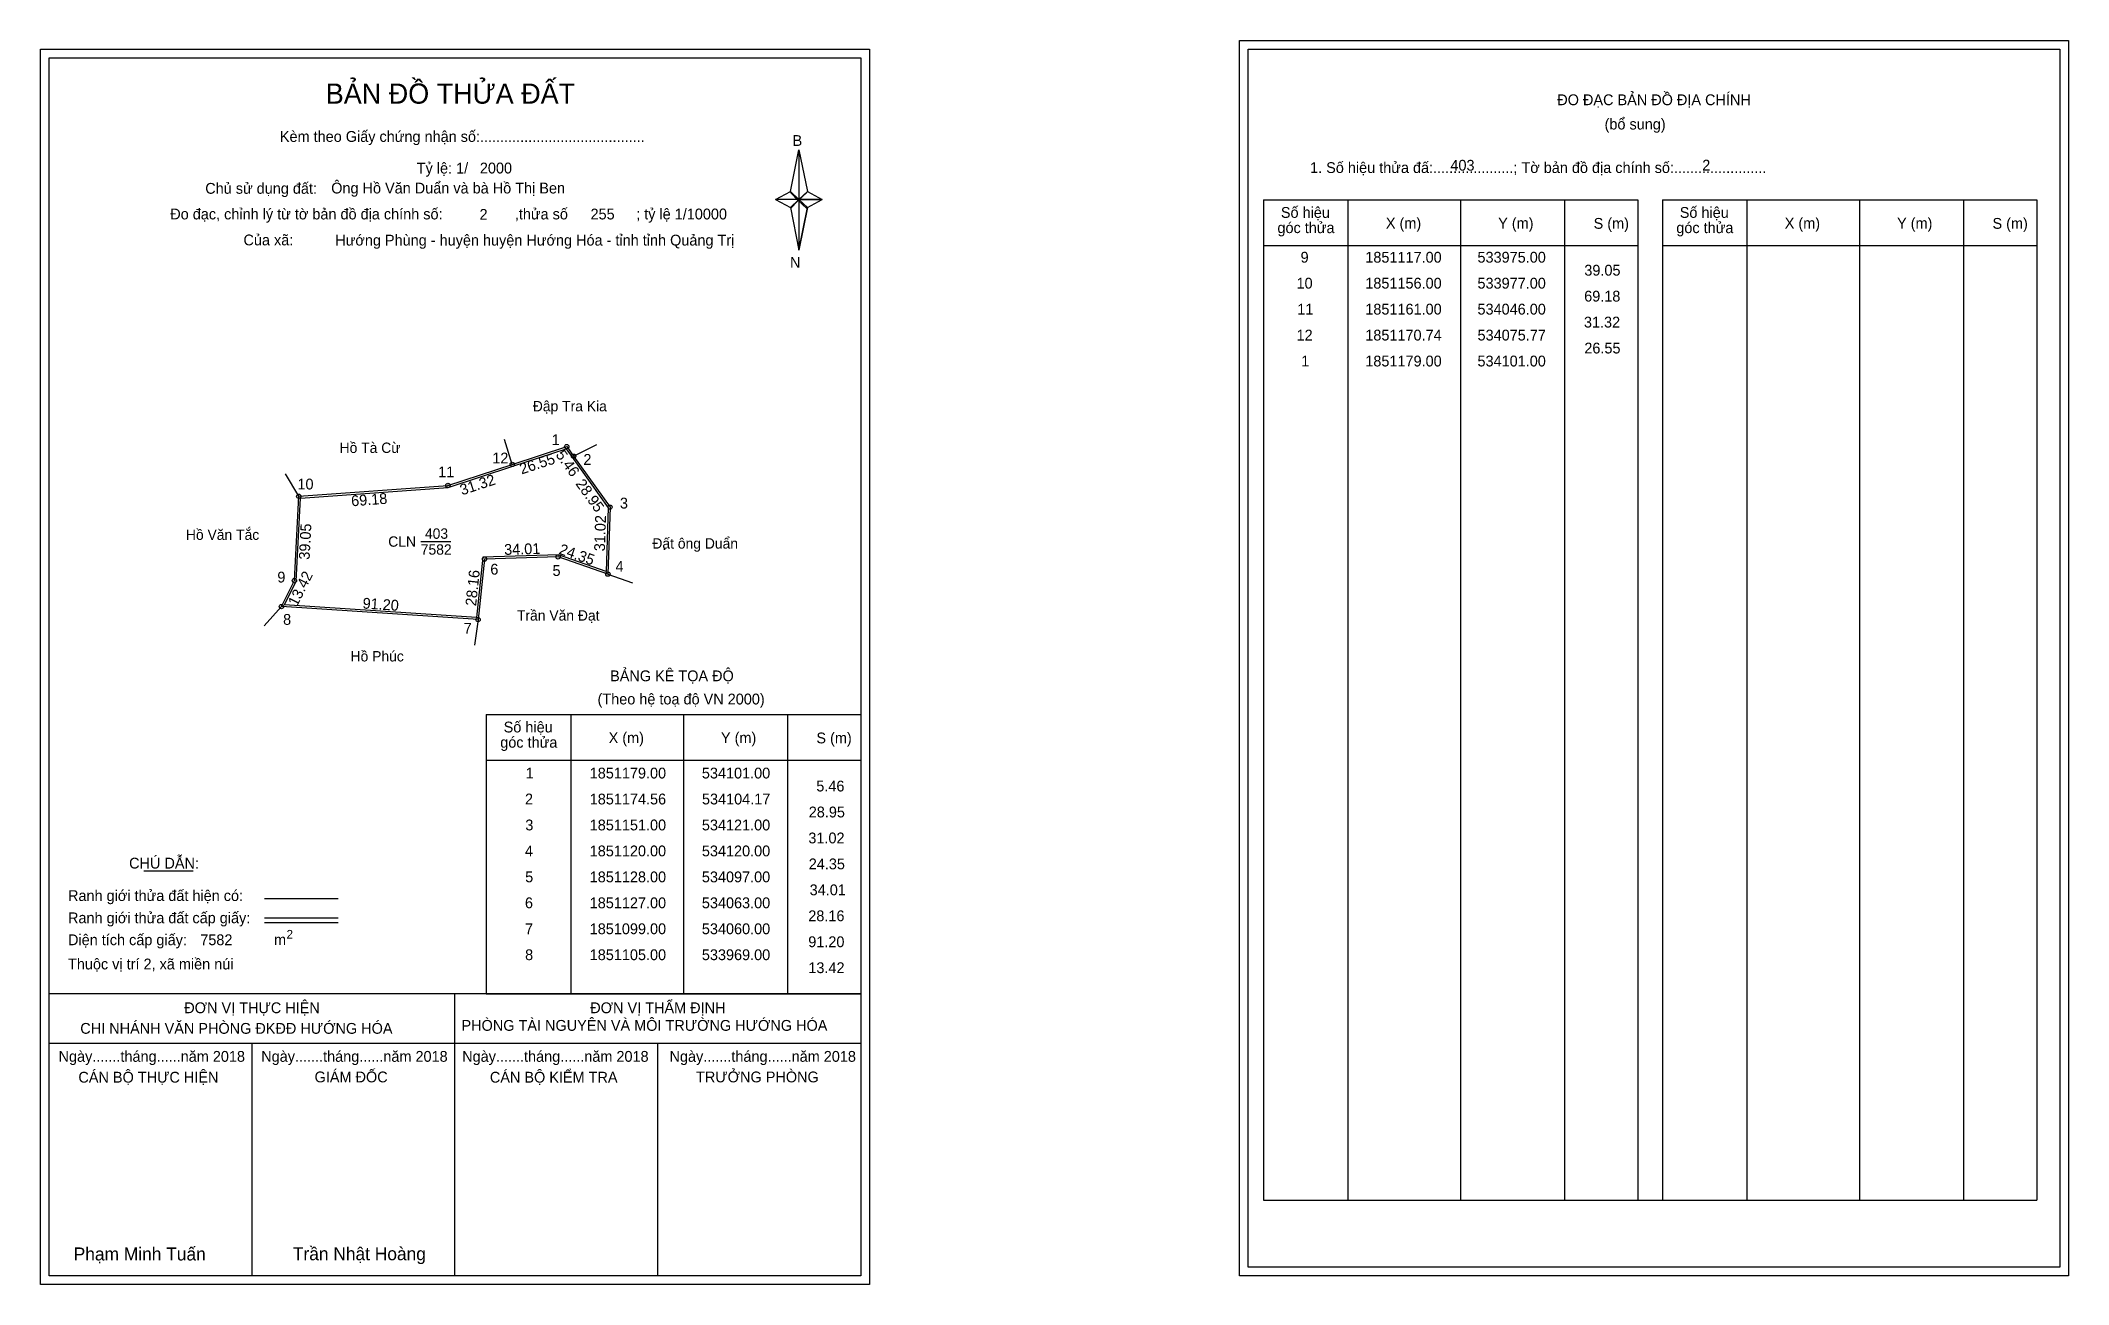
# Model space of a CAD drawing. Extents: x 533858 to 534796, y 1850792 to 1851367.
import ezdxf

# ---------------------------------------------------------------- set-up
doc = ezdxf.new("R2010")
doc.units = 0
for name, color, linetype in [('Level 1', 7, 'Continuous'), ('Level 10', 7, 'Continuous'), ('Level 11', 7, 'Continuous'), ('Level 13', 7, 'Continuous'), ('Level 27', 7, 'Continuous'), ('Level 3', 7, 'Continuous'), ('Level 36', 7, 'Continuous'), ('Level 49', 7, 'Continuous'), ('Level 53', 7, 'Continuous'), ('Level 55', 7, 'Continuous'), ('Level 6', 7, 'Continuous'), ('Level 60', 7, 'Continuous'), ('Level 63', 7, 'Continuous'), ('Level 9', 7, 'Continuous')]:
    doc.layers.add(name, color=color, linetype=linetype)

msp = doc.modelspace()

# ---------------------------------------------------------------- linework, layer by layer
at = {"layer": 'Level 1'}
for p, q in [((533861.59, 1851358.73), (533861.59, 1851358.73)), ((534416.24, 1851362.73), (534416.24, 1851362.73)), ((534204.44, 1851296.96), (534208.37, 1851316.24)), ((534208.37, 1851316.24), (534208.37, 1851293.19)), ((534208.37, 1851316.24), (534212.31, 1851296.96)), ((534197.55, 1851293.19), (534204.44, 1851296.96)), ((534204.44, 1851296.96), (534208.37, 1851293.19)), ((534208.08, 1851292.76), (534204.44, 1851296.52)), ((534208.37, 1851293.19), (534204.44, 1851289.51)), ((534208.08, 1851292.76), (534204.44, 1851289.07)), ((534204.44, 1851289.07), (534208.08, 1851292.76)), ((534212.01, 1851296.52), (534208.08, 1851292.76)), ((534208.08, 1851292.76), (534212.01, 1851296.52)), ((534212.01, 1851289.07), (534208.08, 1851292.76)), ((534212.31, 1851296.96), (534208.37, 1851293.19)), ((534208.37, 1851293.19), (534208.37, 1851269.79)), ((534208.37, 1851293.19), (534219.19, 1851293.19)), ((534208.37, 1851293.19), (534212.31, 1851289.51)), ((534212.31, 1851289.51), (534219.19, 1851293.19)), ((534423.3, 1851293.02), (534596.51, 1851293.02)), ((534462.48, 1850830.49), (534462.48, 1851293.02)), ((534514.63, 1850830.49), (534514.63, 1851293.02)), ((534562.57, 1851293.02), (534562.57, 1850830.49)), ((534596.51, 1851293.02), (534596.51, 1850830.49)), ((534607.82, 1851293.02), (534781.02, 1851293.02)), ((534647, 1850830.49), (534647, 1851293.02)), ((534699.14, 1850830.49), (534699.14, 1851293.02)), ((534747.09, 1851293.02), (534747.09, 1850830.49)), ((534781.02, 1851293.02), (534781.02, 1850830.49)), ((534204.44, 1851289.51), (534208.37, 1851269.79)), ((534212.31, 1851289.51), (534208.37, 1851269.79)), ((534423.3, 1851271.96), (534596.51, 1851271.96)), ((534607.82, 1851271.96), (534781.02, 1851271.96)), ((534063.78, 1851055.07), (534236.98, 1851055.07)), ((534102.96, 1850926.02), (534102.96, 1851055.07)), ((534155.1, 1850926.02), (534155.1, 1851055.07)), ((534203.05, 1851055.07), (534203.05, 1850926.02)), ((534063.78, 1851034.02), (534236.98, 1851034.02)), ((533905.43, 1850982.86), (533928.23, 1850982.86)), ((533961.16, 1850970.05), (533995.18, 1850970.05)), ((533961.16, 1850961.15), (533995.18, 1850961.15)), ((533961.16, 1850958.96), (533995.18, 1850958.96)), ((534075.25, 1850926.02), (533861.59, 1850926.02)), ((534236.98, 1850926.02), (534027.3, 1850926.02)), ((534049.29, 1850795.58), (534049.29, 1850926.02)), ((534063.78, 1850926.02), (534236.98, 1850926.02)), ((534236.99, 1850902.92), (533861.59, 1850902.92)), ((533955.44, 1850795.58), (533955.44, 1850902.92)), ((534143.14, 1850795.58), (534143.14, 1850902.92)), ((534423.3, 1850830.49), (534781.02, 1850830.49)), ((534236.98, 1850795.58), (534236.98, 1850795.58)), ((534791.64, 1850799.58), (534791.64, 1850799.58))]:
    msp.add_line(p, q, dxfattribs=at)
for points in [[(534204.44, 1851296.96), (534208.37, 1851316.24), (534208.37, 1851293.19)], [(534197.55, 1851293.19), (534204.44, 1851289.51), (534208.37, 1851293.19)], [(534208.37, 1851293.19), (534212.31, 1851296.96), (534219.19, 1851293.19)], [(534208.37, 1851293.19), (534208.37, 1851269.79), (534212.31, 1851289.51)]]:
    msp.add_lwpolyline(points, close=True, dxfattribs=at)
at = {"layer": 'Level 10'}
for points in [[(534060, 1851099), (533969, 1851105), (533975, 1851117), (533977, 1851156), (534046, 1851161), (534075.77, 1851170.74), (534101, 1851179), (534104.17, 1851174.56), (534121, 1851151), (534120, 1851120), (534097, 1851128), (534063, 1851127)], [(534059.21, 1851099.93), (533970.38, 1851105.79), (533975.87, 1851116.77), (533977.84, 1851155.18), (534046.17, 1851160.13), (534076.04, 1851169.9), (534100.66, 1851177.96), (534103.45, 1851174.05), (534120.11, 1851150.73), (534119.16, 1851121.22), (534097.14, 1851128.88), (534062.21, 1851127.86)]]:
    msp.add_lwpolyline(points, close=True, dxfattribs=at)
at = {"layer": 'Level 11'}
for centre in [(534101, 1851179), (534075.77, 1851170.74), (534104.17, 1851174.56), (534046, 1851161), (533977, 1851156), (534121, 1851151), (534063, 1851127), (534097, 1851128), (533975, 1851117), (534120, 1851120), (533969, 1851105), (534060, 1851099), (534060, 1851099)]:
    msp.add_circle(centre, 1, dxfattribs=at)
at = {"layer": 'Level 27'}
for p, q in [((534075.77, 1851170.74), (534072.26, 1851182.22)), ((534104.17, 1851174.56), (534114.87, 1851179.99)), ((533977, 1851156), (533970.95, 1851166.37)), ((534120, 1851120), (534131.34, 1851116.06)), ((533969, 1851105), (533961, 1851096.06)), ((534060, 1851099), (534058.26, 1851087.13))]:
    msp.add_line(p, q, dxfattribs=at)
at = {"layer": 'Level 3'}
for p, q in [((534423.3, 1851293.02), (534423.3, 1850830.49)), ((534607.82, 1851293.02), (534607.82, 1850830.49)), ((534063.78, 1851055.07), (534063.78, 1850926.02))]:
    msp.add_line(p, q, dxfattribs=at)
at = {"layer": 'Level 63'}
for points in [[(534412.24, 1851366.73), (534795.64, 1851366.73), (534795.64, 1850795.58), (534412.24, 1850795.58)], [(533857.59, 1851362.73), (534240.99, 1851362.73), (534240.99, 1850791.58), (533857.59, 1850791.58)], [(533861.59, 1851358.73), (534236.99, 1851358.73), (534236.99, 1850795.58), (533861.59, 1850795.58)], [(534416.24, 1851362.73), (534791.64, 1851362.73), (534791.64, 1850799.58), (534416.24, 1850799.58)]]:
    msp.add_lwpolyline(points, close=True, dxfattribs=at)
at = {"layer": 'Level 9'}
msp.add_line((534033.46, 1851135.08), (534047.36, 1851135.08), dxfattribs=at)

# ---------------------------------------------------------------- texts
at = {"layer": 'Level 1'}
for s, height, p in [('BẢN ĐỒ THỬA ĐẤT', 9.3313, (533989.52, 1851337.54)), ('ĐO ĐẠC BẢN ĐỒ ĐỊA CHÍNH', 5, (534559.19, 1851336.85)), ('(bổ sung)', 5, (534581.07, 1851325.61)), ('Kèm theo Giấy chứng nhận số:.........................................', 5, (533968.29, 1851319.88)), ('B', 5, (534205.46, 1851318)), ('1. Số hiệu thửa đấ:....................; Tờ bản đồ địa chính số:.......................', 5, (534444.85, 1851305.49)), ('Chủ sử dụng đất:', 5, (533933.77, 1851295.89)), ('Số hiệu', 5, (534431.33, 1851284.75)), ('Số hiệu', 5, (534615.85, 1851284.75)), ('Đo đạc, chỉnh lý từ tờ bản đồ địa chính số:                  ,thửa số                 ; tỷ lệ 1/10000', 5, (533917.6, 1851284.03)), ('góc thửa', 5, (534429.75, 1851277.69)), ('X (m)', 5, (534479.9, 1851279.8)), ('Y (m)', 5, (534531.85, 1851279.8)), ('S (m)', 5, (534576.01, 1851279.7)), ('góc thửa', 5, (534614.26, 1851277.69)), ('X (m)', 5, (534664.41, 1851279.8)), ('Y (m)', 5, (534716.37, 1851279.8)), ('S (m)', 5, (534760.52, 1851279.7)), ('Của xã:', 5, (533951.45, 1851272.03)), ('N', 5, (534204.26, 1851261.66)), ('BẢNG KÊ TỌA ĐỘ', 5, (534121.05, 1851070.48)), ('(Theo hệ toạ độ VN 2000)', 5, (534115.24, 1851059.76)), ('Số hiệu', 5, (534071.81, 1851046.81)), ('X (m)', 5, (534120.37, 1851041.86)), ('Y (m)', 5, (534172.33, 1851041.86)), ('S (m)', 5, (534216.48, 1851041.76)), ('góc thửa', 5, (534070.23, 1851039.75)), ('CHÚ DẪN:', 5, (533898.55, 1850983.87)), ('Ranh giới thửa đất hiện có:', 5, (533870.29, 1850968.87)), ('Ranh giới thửa đất cấp giấy:', 5, (533870.29, 1850958.59)), ('Diện tích cấp giấy:', 5, (533870.29, 1850948.43)), ('m', 5, (533965.6, 1850948.47)), ('2', 4, (533971.39, 1850951.49)), ('Thuộc vị trí 2, xã miền núi', 5, (533870.29, 1850937.23)), ('ĐƠN VỊ THỰC HIỆN', 5, (533924.06, 1850916.99)), ('PHÒNG TÀI NGUYÊN VÀ MÔI TRƯỜNG HƯỚNG HÓA', 5, (534052.31, 1850908.85)), ('ĐƠN VỊ THẨM ĐỊNH', 5, (534111.86, 1850916.99)), ('CHI NHÁNH VĂN PHÒNG ĐKĐĐ HƯỚNG HÓA', 5, (533875.97, 1850907.47)), ('Ngày.......tháng......năm 2018', 5, (533865.92, 1850894.52)), ('Ngày.......tháng......năm 2018', 5, (533959.67, 1850894.52)), ('Ngày.......tháng......năm 2018', 5, (534052.62, 1850894.52)), ('Ngày.......tháng......năm 2018', 5, (534148.53, 1850894.52)), ('CÁN BỘ THỰC HIỆN', 5, (533875.09, 1850884.89)), ('GIÁM ĐỐC', 5, (533984.35, 1850885.01)), ('CÁN BỘ KIỂM TRA', 5, (534065.43, 1850884.89)), ('TRƯỞNG PHÒNG', 5, (534160.81, 1850885.01)), ('Phạm Minh Tuấn', 6, (533872.91, 1850802.66)), ('Trần Nhật Hoàng', 6, (533974.29, 1850802.76))]:
    msp.add_text(s, height=height, dxfattribs=at).set_placement(p)
at = {"layer": 'Level 11'}
msp.add_text('Tỷ lệ: 1/', height=5, dxfattribs=at).set_placement((534031.6, 1851305.25))
at = {"layer": 'Level 13'}
for s, p in [('403', (534035.39, 1851136.36)), ('CLN', (534018.43, 1851132.68)), ('7582', (534033.47, 1851129))]:
    msp.add_text(s, height=4.8, dxfattribs=at).set_placement(p)
at = {"layer": 'Level 36'}
msp.add_text('.', height=6, dxfattribs=at).set_placement((534145.1, 1851131.21))
at = {"layer": 'Level 49'}
for s, rotation, p in [('5.46', 305.52547, (534095.64, 1851175.13)), ('26.55', 18.12783, (534080.13, 1851166.09)), ('31.32', 18.1168, (534052.54, 1851156.41)), ('28.95', 305.53998, (534104.86, 1851161.77)), ('69.18', 4.14462, (534001.45, 1851151.36)), ('39.05', 87.06433, (533982.03, 1851126.58)), ('31.02', 88.15239, (534118.64, 1851130.51)), ('34.01', 1.68468, (534072.1, 1851128.87)), ('24.35', 340.82099, (534096.97, 1851129.48)), ('13.42', 63.43495, (533976.24, 1851104.8)), ('28.16', 83.8845, (534059.04, 1851105.05)), ('91.20', 356.22772, (534006.44, 1851104.13))]:
    msp.add_text(s, height=5, rotation=rotation, dxfattribs=at).set_placement(p)
at = {"layer": 'Level 53'}
for s, p in [('9', (534440.45, 1851264.04)), ('1851117.00', (534470.39, 1851264.04)), ('533975.00', (534522.28, 1851264.04)), ('39.05', (534571.71, 1851258.04)), ('10', (534438.58, 1851252.04)), ('1851156.00', (534470.39, 1851252.04)), ('533977.00', (534522.28, 1851252.04)), ('11', (534438.9, 1851240.04)), ('1851161.00', (534470.39, 1851240.04)), ('534046.00', (534522.28, 1851240.04)), ('69.18', (534571.64, 1851246.04)), ('31.32', (534571.53, 1851234.04)), ('12', (534438.6, 1851228.04)), ('1851170.74', (534470.38, 1851228.04)), ('534075.77', (534522.31, 1851228.04)), ('26.55', (534571.71, 1851222.04)), ('1', (534440.75, 1851216.04)), ('1851179.00', (534470.39, 1851216.04)), ('534101.00', (534522.28, 1851216.04)), ('1', (534081.98, 1851025.52)), ('1851179.00', (534111.62, 1851025.52)), ('534101.00', (534163.5, 1851025.52)), ('2', (534081.68, 1851013.52)), ('1851174.56', (534111.63, 1851013.52)), ('534104.17', (534163.54, 1851013.52)), ('5.46', (534216.43, 1851019.52)), ('28.95', (534212.94, 1851007.52)), ('3', (534081.83, 1851001.52)), ('1851151.00', (534111.62, 1851001.52)), ('534121.00', (534163.5, 1851001.52)), ('31.02', (534212.76, 1850995.52)), ('4', (534081.65, 1850989.52)), ('1851120.00', (534111.62, 1850989.52)), ('534120.00', (534163.5, 1850989.52)), ('5', (534081.77, 1850977.52)), ('1851128.00', (534111.62, 1850977.52)), ('534097.00', (534163.5, 1850977.52)), ('24.35', (534212.94, 1850983.52)), ('34.01', (534213.36, 1850971.52)), ('6', (534081.66, 1850965.52)), ('1851127.00', (534111.62, 1850965.52)), ('534063.00', (534163.5, 1850965.52)), ('28.16', (534212.73, 1850959.52)), ('7', (534081.69, 1850953.52)), ('1851099.00', (534111.62, 1850953.52)), ('534060.00', (534163.5, 1850953.52)), ('91.20', (534212.71, 1850947.52)), ('8', (534081.73, 1850941.52)), ('1851105.00', (534111.62, 1850941.52)), ('533969.00', (534163.5, 1850941.52)), ('13.42', (534212.76, 1850935.52))]:
    msp.add_text(s, height=5, dxfattribs=at).set_placement(p)
at = {"layer": 'Level 55'}
for s, height, p in [('1', 0.8, (534100.78, 1851179)), ('0', 0.22, (534100.92, 1851178.78)), ('12', 0.8, (534075.2, 1851170.74)), ('394', 0.22, (534075.53, 1851170.52)), ('394', 0.22, (534075.53, 1851170.52)), ('0', 0.22, (534075.69, 1851170.52)), ('2', 0.8, (534103.9, 1851174.56)), ('0', 0.22, (534104.09, 1851174.34)), ('11', 0.8, (534045.48, 1851161)), ('394', 0.22, (534045.76, 1851160.78)), ('394', 0.22, (534045.76, 1851160.78)), ('10', 0.8, (533976.43, 1851156)), ('394', 0.22, (533976.76, 1851155.78)), ('394', 0.22, (533976.76, 1851155.78)), ('401', 0.22, (533976.78, 1851155.78)), ('401', 0.22, (533976.78, 1851155.78)), ('3', 0.8, (534120.75, 1851151)), ('0', 0.22, (534120.92, 1851150.78)), ('314', 0.22, (534062.76, 1851126.78)), ('6', 0.8, (534062.73, 1851127)), ('314', 0.22, (534096.76, 1851127.78)), ('5', 0.8, (534096.74, 1851128)), ('9', 0.8, (533974.73, 1851117)), ('401', 0.22, (533974.78, 1851116.78)), ('401', 0.22, (533974.78, 1851116.78)), ('4', 0.8, (534119.72, 1851120)), ('314', 0.22, (534119.76, 1851119.78)), ('0', 0.22, (534119.92, 1851119.78)), ('409', 0.22, (533968.76, 1851104.78)), ('8', 0.8, (533968.74, 1851105)), ('401', 0.22, (533968.78, 1851104.78)), ('401', 0.22, (533968.78, 1851104.78)), ('409', 0.22, (534059.76, 1851098.78)), ('314', 0.22, (534059.76, 1851098.78)), ('7', 0.8, (534059.73, 1851099))]:
    msp.add_text(s, height=height, dxfattribs=at).set_placement(p)
at = {"layer": 'Level 6'}
for s, p in [('2000', (534060.8, 1851305.29)), ('403', (534509.75, 1851306.57)), ('2', (534626.24, 1851306.61)), ('Ông Hồ Văn Duẩn và bà Hồ Thị Ben', (533992.04, 1851296.03)), ('2', (534060.64, 1851283.85)), ('255', (534111.99, 1851284.01)), (' Hướng Phùng - huyện huyện Hướng Hóa - tỉnh tỉnh Quảng Trị', (533992.06, 1851271.95)), ('7582', (533931.47, 1850948.44))]:
    msp.add_text(s, height=5, dxfattribs=at).set_placement(p)
at = {"layer": 'Level 60'}
for s, p in [('Đập Tra Kia', (534085.3, 1851195.28)), ('Hồ Tà Cừ', (533995.92, 1851176.05)), ('Hồ Văn Tắc', (533924.84, 1851135.84)), ('Đất ông Duẩn', (534140.61, 1851131.81)), ('Trần Văn Đạt', (534077.96, 1851098.52)), ('Hồ Phúc', (534000.99, 1851079.64))]:
    msp.add_text(s, height=4.8, dxfattribs=at).set_placement(p)
at = {"layer": 'Level 9'}
for s, p in [('1', (534094.04, 1851179.67)), ('11', (534041.52, 1851164.78)), ('12', (534066.55, 1851171.19)), ('2', (534108.69, 1851170.54)), ('10', (533976.42, 1851159.16)), ('3', (534125.59, 1851150.35)), ('9', (533967.12, 1851116.13)), ('6', (534065.64, 1851119.8)), ('5', (534094.42, 1851119.17)), ('4', (534123.56, 1851121.13)), ('8', (533969.78, 1851096.57)), ('7', (534053.34, 1851092.48))]:
    msp.add_text(s, height=5, dxfattribs=at).set_placement(p)

doc.saveas('drawing.dxf')
